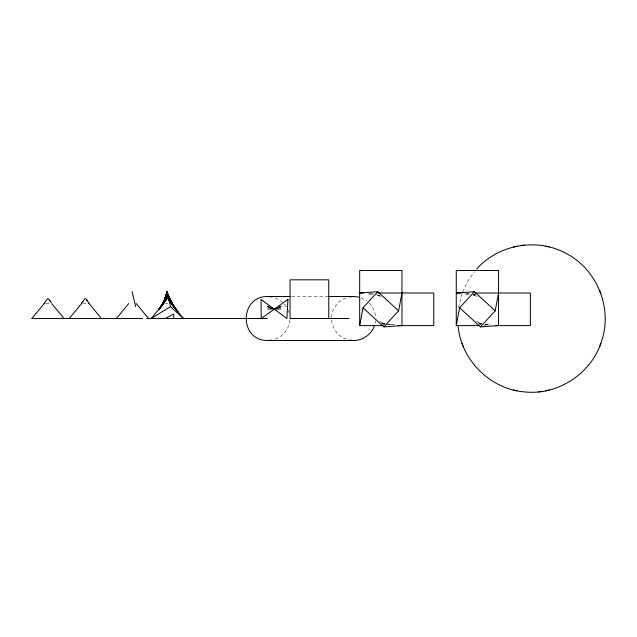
<?xml version="1.0" encoding="UTF-8"?>
<svg xmlns="http://www.w3.org/2000/svg" width="637" height="637" viewBox="0 0 637 637"><rect width="100%" height="100%" fill="white"/><g stroke="black" fill="none" stroke-linecap="round" stroke-linejoin="round"><path stroke-width="0.48" stroke-dasharray="3.19 2.39" d="M331.654 317.465C331.996 308.826 337.889 300.712 346.074 297.861M289.747 319.822C289.286 328.477 283.258 336.527 275.017 339.258M375.129 323.254L375.535 320.753M458.521 307.687L462.032 293.665M462.693 291.969L468.211 280.599L474.454 271.736M291.65 296.492L327.649 296.492M45.96 303.499L49.917 303.499M82.802 303.499L87.317 303.499M164.577 303.499L168.272 303.499M483.802 325.603L485.768 325.603M467.072 293.681L470.026 293.864M371.467 293.737L373.433 293.864M484.797 324.727L486.764 324.854M388.204 324.727L390.17 324.854M465.846 293.856L469.676 294.198M473.506 294.541L475.425 294.716M369.253 293.856L373.083 294.198M479.398 323.875L481.309 324.05M485.147 324.392L490.888 324.91M381.85 323.787L384.716 324.05M385.68 324.137L394.295 324.91M464.739 293.864L469.445 294.35M368.146 293.864L373.792 294.445M485.378 324.241L491.023 324.822M387.837 324.145L394.43 324.822M473.713 294.342L475.56 294.581M479.255 324.01L481.102 324.249M381.738 323.891L384.509 324.249M472.789 294.684L476.484 295.767M478.339 322.824L482.026 323.907M376.196 294.684L379.891 295.767M381.746 322.824L385.433 323.907M474.963 295.273L473.211 294.74L477.631 296.762M478.976 323.055L481.612 323.851L476.301 321.422M380.122 295.799L376.618 294.74L381.037 296.762M382.391 323.055L385.019 323.851L379.708 321.422M346.401 339.258C338.159 336.527 332.132 328.477 331.67 319.822M275.343 297.861L282.239 301.946M361.267 297.853L366.84 300.919M369.261 302.997C373.075 306.875 375.448 312.178 375.599 317.632M284.5 304.191L286.785 307.464M288.211 310.315L288.975 312.584"/><path stroke-width="0.96" d="M383.275 325.603L359.674 325.603L363.034 307.759L377.781 291.698L398.603 310.832L383.848 326.892L363.034 307.759M398.603 310.832L401.963 292.988M478.881 325.603L456.267 325.603L459.619 307.759L474.374 291.698L495.196 310.832L480.441 326.892L459.619 307.759M495.196 310.832L498.556 292.988M164.442 300.752L167.037 291.619L170.119 300.752M167.045 291.635L163.86 302.655L167.069 291.73M166.647 294.812L163.064 303.753L167.133 292.017M458.075 325.722C460.83 359.809 490.116 389.119 524.211 391.866C558.179 395.824 592.633 372.796 601.973 339.903C612.491 307.36 596.614 269.069 566.182 253.486C537.405 237.497 498.524 244.242 476.818 268.997M163.765 302.272L167.22 292.399M163.621 302.551L167.284 292.678L162.403 305.019L167.459 293.442L172.659 305.457L167.571 293.928L161.169 306.508L167.698 294.477L173.113 305.649M163.056 303.73L167.284 292.678M599.536 346.711L600.834 343.335M374.492 325.563C371.69 334.099 363.281 340.317 354.307 340.5L267.11 340.5C239.066 340.277 239.424 296.285 267.452 296.492L289.946 296.492M162.403 305.019L167.364 293.028L171.942 304.16M165.445 298.363L162.467 304.566L167.364 293.028M162.427 304.597L167.459 293.442L171.926 304.128M167.459 293.442L161.623 305.951L167.571 293.928L173.073 305.951L167.698 294.477L160.667 307.114L167.842 295.082L174.028 307.114L167.985 295.719L159.6 308.404L168.144 296.396L175.095 308.404M81.568 303.26L85 298.642L85.86 298.801L87.285 300.704L86.943 300.21M82.444 302.042L82.746 301.612L81.95 302.734M44.176 303.26L47.6 298.642L48.46 298.801L49.885 300.704L49.543 300.21M158.47 309.773L168.303 297.097L176.226 309.773L168.638 298.538L176.807 310.474L168.805 299.271L177.389 311.182L168.98 300.011M32.001 318.317L44.049 303.738M69.401 318.317L81.44 303.738M116.38 318.484L128.754 303.515M151.415 318.317L162.132 305.338M151.264 318.5L170.501 306.62L183.44 318.5M165.238 318.5L173.734 313.969L173.734 318.5M274.595 308.953L281.06 306.564L274.436 308.953M513.533 246.989L517.053 246.201M545.813 390.8L549.341 390.011M349.219 296.938L353.965 296.492L358.981 297.145M269.419 340.453L271.943 340.11M520.62 245.579L524.211 245.134M538.663 391.866L542.246 391.421M377.781 291.698L359.674 292.988L363.608 292.988M474.374 291.698L456.267 292.988L461.18 292.988M383.848 326.892L401.963 325.603L401.963 270.51L359.674 270.51L359.674 325.603M480.441 326.892L498.556 325.603L498.556 270.51L456.267 270.51L456.267 325.603M267.285 340.5L269.658 340.453M378.354 292.988L433.765 292.988L433.765 325.603L398.029 325.603M474.947 292.988L530.358 292.988L530.358 325.603L495.602 325.603M328.604 296.492L353.965 296.492M44.248 303.499L44.924 303.499M88.344 303.499L89.029 303.499M267.699 308.953L280.845 308.953M31.85 318.5L111.053 318.5M111.825 318.5L142.537 318.5M146.9 318.5L267.134 318.5M349.116 318.5L290.05 318.5L290.05 279.826L328.756 279.826L328.756 318.5M351.759 340.453L354.132 340.5M267.452 296.492L272.198 296.938M349.474 340.11L351.998 340.453M545.813 246.201L549.341 246.989M513.533 390.011L517.053 390.8M274.109 308.953L267.588 306.564L273.95 308.953M172.141 304.82L173.184 306.086M174.22 307.345L174.753 307.99M174.888 308.157L175.302 308.658M175.517 308.913L183.289 318.317M136.159 303.515L148.532 318.484M89.228 303.738L101.275 318.317M51.828 303.738L63.875 318.317M178.559 312.6L169.147 300.744L177.978 311.891M88.726 302.734L87.142 300.497M51.326 302.734L49.742 300.497M174.61 307.591L168.303 297.097L159.043 309.08L168.144 296.396L174.554 307.743L167.985 295.719L160.15 307.743L167.842 295.082L173.535 306.508M600.834 293.665L599.536 290.289M462.032 343.335L463.338 346.711M167.117 291.945L170.445 306.365M132.154 291.635L135.601 306.604M287.948 299.398L286.889 318.5L261.003 299.398L261.242 318.5L287.948 299.398M167.053 291.69L163.86 302.663L167.053 291.69"/></g></svg>
